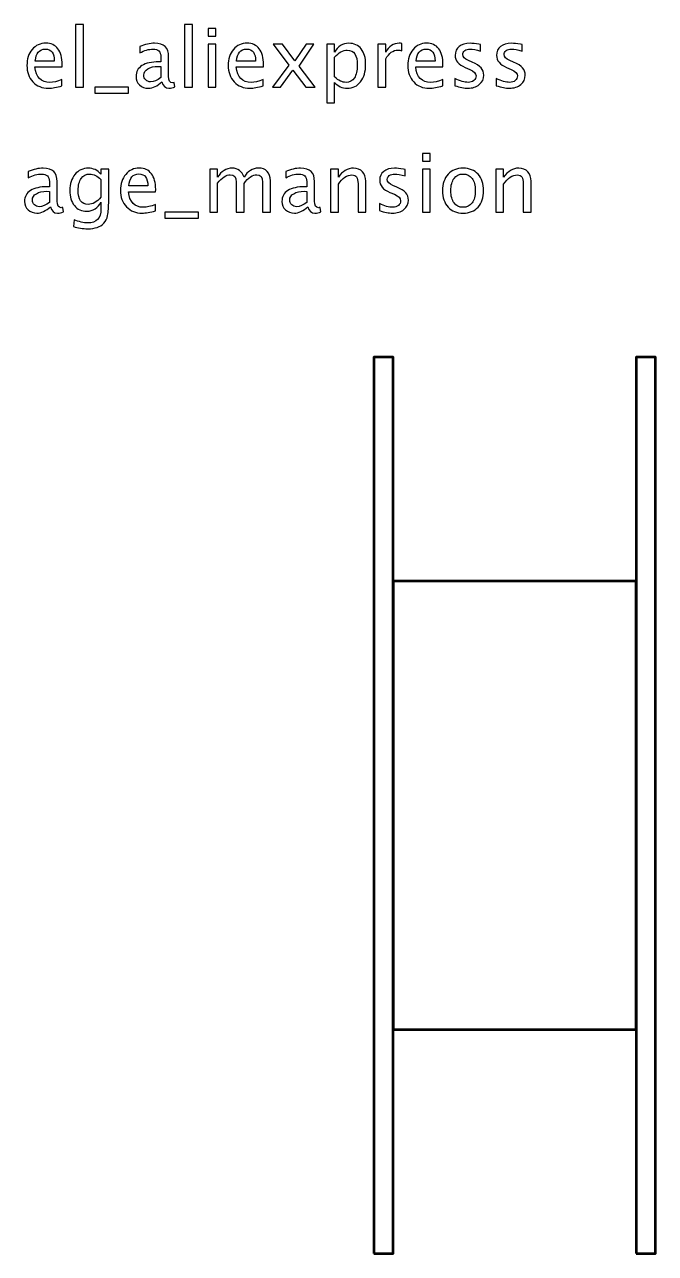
# Model space of a CAD drawing. Header units: centimetres. Extents: x -58 to 57, y -40 to 59.
# Drawn here: x -27.16 to -17.3, y 18.5 to 37.7 of the extents above; entities that cross this region are included whole.
import ezdxf

# ---------------------------------------------------------------- set-up
doc = ezdxf.new("R2010")
doc.units = ezdxf.units.CM
doc.header["$MEASUREMENT"] = 0
doc.layers.add('Layer 1', color=7, linetype='Continuous')

msp = doc.modelspace()

# ---------------------------------------------------------------- linework, layer by layer
at = {"layer": 'Layer 1', "lineweight": 53}
for points in [[(-21.7, 18.49997), (-21.4, 18.49997), (-21.4, 32.49997), (-21.7, 32.49997), (-21.7, 18.49997)], [(-17.6, 18.49997), (-17.3, 18.49997), (-17.3, 32.49997), (-17.6, 32.49997), (-17.6, 18.49997)], [(-21.4, 21.99997), (-17.6, 21.99997), (-17.6, 28.99997), (-21.4, 28.99997), (-21.4, 21.99997)]]:
    msp.add_lwpolyline(points, close=True, dxfattribs=at)
at = {"layer": 'Layer 1'}
for points, knots in [([(-26.35995, 36.71887), (-26.35995, 36.71887), (-26.35995, 37.69804), (-26.35995, 37.69804), (-26.35995, 37.69804), (-26.35995, 37.69804), (-26.23803, 37.69804), (-26.23803, 37.69804), (-26.23803, 37.69804), (-26.23803, 37.69804), (-26.23803, 36.71887), (-26.23803, 36.71887), (-26.23803, 36.71887), (-26.23803, 36.71887), (-26.35995, 36.71887), (-26.35995, 36.71887)], [0, 0, 0, 0, 0.2, 0.2, 0.2, 0.2, 0.4, 0.4, 0.4, 0.4, 0.6, 0.6, 0.6, 0.6, 1, 1, 1, 1]), ([(-24.65667, 36.71887), (-24.65667, 36.71887), (-24.65667, 37.69804), (-24.65667, 37.69804), (-24.65667, 37.69804), (-24.65667, 37.69804), (-24.53475, 37.69804), (-24.53475, 37.69804), (-24.53475, 37.69804), (-24.53475, 37.69804), (-24.53475, 36.71887), (-24.53475, 36.71887), (-24.53475, 36.71887), (-24.53475, 36.71887), (-24.65667, 36.71887), (-24.65667, 36.71887)], [0, 0, 0, 0, 0.2, 0.2, 0.2, 0.2, 0.4, 0.4, 0.4, 0.4, 0.6, 0.6, 0.6, 0.6, 1, 1, 1, 1]), ([(-24.28964, 37.51516), (-24.28964, 37.51516), (-24.28964, 37.63708), (-24.28964, 37.63708), (-24.28964, 37.63708), (-24.28964, 37.63708), (-24.16772, 37.63708), (-24.16772, 37.63708), (-24.16772, 37.63708), (-24.16772, 37.63708), (-24.16772, 37.51516), (-24.16772, 37.51516), (-24.16772, 37.51516), (-24.16772, 37.51516), (-24.28964, 37.51516), (-24.28964, 37.51516)], [0, 0, 0, 0, 0.2, 0.2, 0.2, 0.2, 0.4, 0.4, 0.4, 0.4, 0.6, 0.6, 0.6, 0.6, 1, 1, 1, 1]), ([(-26.57352, 36.74046), (-26.65543, 36.71591), (-26.7255, 36.70363), (-26.78392, 36.70363), (-26.78392, 36.70363), (-26.88361, 36.70363), (-26.96468, 36.73665), (-27.02712, 36.80248), (-27.02712, 36.80248), (-27.08956, 36.86831), (-27.12089, 36.95361), (-27.12089, 37.0586), (-27.12089, 37.0586), (-27.12089, 37.16041), (-27.09337, 37.24402), (-27.03813, 37.30942), (-27.03813, 37.30942), (-26.98288, 37.37461), (-26.91219, 37.40721), (-26.82604, 37.40721), (-26.82604, 37.40721), (-26.74455, 37.40721), (-26.68147, 37.37821), (-26.63702, 37.32022), (-26.63702, 37.32022), (-26.59257, 37.26222), (-26.57034, 37.18009), (-26.57034, 37.07362), (-26.57034, 37.07362), (-26.57034, 37.07362), (-26.57098, 37.03637), (-26.57098, 37.03637), (-26.57098, 37.03637), (-26.57098, 37.03637), (-26.99643, 37.03637), (-26.99643, 37.03637), (-26.99643, 37.03637), (-26.97865, 36.8755), (-26.90012, 36.79507), (-26.76106, 36.79507), (-26.76106, 36.79507), (-26.71004, 36.79507), (-26.6476, 36.80946), (-26.57352, 36.83825), (-26.57352, 36.83825), (-26.57352, 36.83825), (-26.57352, 36.74046), (-26.57352, 36.74046)], [0, 0, 0, 0, 0.07692308, 0.07692308, 0.07692308, 0.07692308, 0.15384615, 0.15384615, 0.15384615, 0.15384615, 0.23076923, 0.23076923, 0.23076923, 0.23076923, 0.30769231, 0.30769231, 0.30769231, 0.30769231, 0.38461538, 0.38461538, 0.38461538, 0.38461538, 0.46153846, 0.46153846, 0.46153846, 0.46153846, 0.53846154, 0.53846154, 0.53846154, 0.53846154, 0.61538462, 0.61538462, 0.61538462, 0.61538462, 0.69230769, 0.69230769, 0.69230769, 0.69230769, 0.76923077, 0.76923077, 0.76923077, 0.76923077, 0.84615385, 0.84615385, 0.84615385, 0.84615385, 1, 1, 1, 1]), ([(-26.99008, 37.12781), (-26.99008, 37.12781), (-26.6929, 37.12781), (-26.6929, 37.12781), (-26.6929, 37.12781), (-26.6929, 37.25312), (-26.73968, 37.31577), (-26.83302, 37.31577), (-26.83302, 37.31577), (-26.927, 37.31577), (-26.97928, 37.25312), (-26.99008, 37.12781)], [0, 0, 0, 0, 0.25, 0.25, 0.25, 0.25, 0.5, 0.5, 0.5, 0.5, 1, 1, 1, 1]), ([(-25.011, 36.8046), (-25.08423, 36.73729), (-25.15472, 36.70363), (-25.22245, 36.70363), (-25.22245, 36.70363), (-25.27812, 36.70363), (-25.32448, 36.72099), (-25.36109, 36.75591), (-25.36109, 36.75591), (-25.39792, 36.79084), (-25.41634, 36.83486), (-25.41634, 36.88799), (-25.41634, 36.88799), (-25.41634, 36.96144), (-25.38544, 37.01796), (-25.32363, 37.05733), (-25.32363, 37.05733), (-25.26182, 37.0967), (-25.17313, 37.11638), (-25.05756, 37.11638), (-25.05756, 37.11638), (-25.05756, 37.11638), (-25.02899, 37.11638), (-25.02899, 37.11638), (-25.02899, 37.11638), (-25.02899, 37.11638), (-25.02899, 37.19745), (-25.02899, 37.19745), (-25.02899, 37.19745), (-25.02899, 37.27555), (-25.06963, 37.3145), (-25.15112, 37.3145), (-25.15112, 37.3145), (-25.2142, 37.3145), (-25.2832, 37.2946), (-25.35792, 37.25481), (-25.35792, 37.25481), (-25.35792, 37.25481), (-25.35792, 37.35514), (-25.35792, 37.35514), (-25.35792, 37.35514), (-25.27579, 37.38901), (-25.19832, 37.40594), (-25.12572, 37.40594), (-25.12572, 37.40594), (-25.051, 37.40594), (-24.99576, 37.38901), (-24.96041, 37.35493), (-24.96041, 37.35493), (-24.92485, 37.32085), (-24.90707, 37.26836), (-24.90707, 37.19745), (-24.90707, 37.19745), (-24.90707, 37.19745), (-24.90707, 36.89328), (-24.90707, 36.89328), (-24.90707, 36.89328), (-24.90707, 36.82365), (-24.88569, 36.78872), (-24.84272, 36.78872), (-24.84272, 36.78872), (-24.83743, 36.78872), (-24.8296, 36.78957), (-24.81923, 36.79126), (-24.81923, 36.79126), (-24.81923, 36.79126), (-24.81055, 36.72353), (-24.81055, 36.72353), (-24.81055, 36.72353), (-24.83828, 36.71019), (-24.86876, 36.70363), (-24.9022, 36.70363), (-24.9022, 36.70363), (-24.95914, 36.70363), (-24.99533, 36.73729), (-25.011, 36.8046)], [0, 0, 0, 0, 0.05, 0.05, 0.05, 0.05, 0.1, 0.1, 0.1, 0.1, 0.15, 0.15, 0.15, 0.15, 0.2, 0.2, 0.2, 0.2, 0.25, 0.25, 0.25, 0.25, 0.3, 0.3, 0.3, 0.3, 0.35, 0.35, 0.35, 0.35, 0.4, 0.4, 0.4, 0.4, 0.45, 0.45, 0.45, 0.45, 0.5, 0.5, 0.5, 0.5, 0.55, 0.55, 0.55, 0.55, 0.6, 0.6, 0.6, 0.6, 0.65, 0.65, 0.65, 0.65, 0.7, 0.7, 0.7, 0.7, 0.75, 0.75, 0.75, 0.75, 0.8, 0.8, 0.8, 0.8, 0.85, 0.85, 0.85, 0.85, 0.9, 0.9, 0.9, 0.9, 1, 1, 1, 1]), ([(-24.28964, 36.71887), (-24.28964, 36.71887), (-24.28964, 37.39197), (-24.28964, 37.39197), (-24.28964, 37.39197), (-24.28964, 37.39197), (-24.16772, 37.39197), (-24.16772, 37.39197), (-24.16772, 37.39197), (-24.16772, 37.39197), (-24.16772, 36.71887), (-24.16772, 36.71887), (-24.16772, 36.71887), (-24.16772, 36.71887), (-24.28964, 36.71887), (-24.28964, 36.71887)], [0, 0, 0, 0, 0.2, 0.2, 0.2, 0.2, 0.4, 0.4, 0.4, 0.4, 0.6, 0.6, 0.6, 0.6, 1, 1, 1, 1]), ([(-23.42858, 36.74046), (-23.51049, 36.71591), (-23.58056, 36.70363), (-23.63898, 36.70363), (-23.63898, 36.70363), (-23.73867, 36.70363), (-23.81974, 36.73665), (-23.88218, 36.80248), (-23.88218, 36.80248), (-23.94462, 36.86831), (-23.97595, 36.95361), (-23.97595, 37.0586), (-23.97595, 37.0586), (-23.97595, 37.16041), (-23.94843, 37.24402), (-23.89319, 37.30942), (-23.89319, 37.30942), (-23.83794, 37.37461), (-23.76725, 37.40721), (-23.6811, 37.40721), (-23.6811, 37.40721), (-23.59961, 37.40721), (-23.53653, 37.37821), (-23.49208, 37.32022), (-23.49208, 37.32022), (-23.44763, 37.26222), (-23.4254, 37.18009), (-23.4254, 37.07362), (-23.4254, 37.07362), (-23.4254, 37.07362), (-23.42604, 37.03637), (-23.42604, 37.03637), (-23.42604, 37.03637), (-23.42604, 37.03637), (-23.85149, 37.03637), (-23.85149, 37.03637), (-23.85149, 37.03637), (-23.83371, 36.8755), (-23.75518, 36.79507), (-23.61612, 36.79507), (-23.61612, 36.79507), (-23.5651, 36.79507), (-23.50266, 36.80946), (-23.42858, 36.83825), (-23.42858, 36.83825), (-23.42858, 36.83825), (-23.42858, 36.74046), (-23.42858, 36.74046)], [0, 0, 0, 0, 0.07692308, 0.07692308, 0.07692308, 0.07692308, 0.15384615, 0.15384615, 0.15384615, 0.15384615, 0.23076923, 0.23076923, 0.23076923, 0.23076923, 0.30769231, 0.30769231, 0.30769231, 0.30769231, 0.38461538, 0.38461538, 0.38461538, 0.38461538, 0.46153846, 0.46153846, 0.46153846, 0.46153846, 0.53846154, 0.53846154, 0.53846154, 0.53846154, 0.61538462, 0.61538462, 0.61538462, 0.61538462, 0.69230769, 0.69230769, 0.69230769, 0.69230769, 0.76923077, 0.76923077, 0.76923077, 0.76923077, 0.84615385, 0.84615385, 0.84615385, 0.84615385, 1, 1, 1, 1]), ([(-23.84514, 37.12781), (-23.84514, 37.12781), (-23.54796, 37.12781), (-23.54796, 37.12781), (-23.54796, 37.12781), (-23.54796, 37.25312), (-23.59474, 37.31577), (-23.68808, 37.31577), (-23.68808, 37.31577), (-23.78206, 37.31577), (-23.83434, 37.25312), (-23.84514, 37.12781)], [0, 0, 0, 0, 0.25, 0.25, 0.25, 0.25, 0.5, 0.5, 0.5, 0.5, 1, 1, 1, 1]), ([(-23.28232, 36.71887), (-23.28232, 36.71887), (-23.02599, 37.06622), (-23.02599, 37.06622), (-23.02599, 37.06622), (-23.02599, 37.06622), (-23.2747, 37.39197), (-23.2747, 37.39197), (-23.2747, 37.39197), (-23.2747, 37.39197), (-23.12928, 37.39197), (-23.12928, 37.39197), (-23.12928, 37.39197), (-23.12928, 37.39197), (-22.93286, 37.13268), (-22.93286, 37.13268), (-22.93286, 37.13268), (-22.93286, 37.13268), (-22.75506, 37.39197), (-22.75506, 37.39197), (-22.75506, 37.39197), (-22.75506, 37.39197), (-22.63589, 37.39197), (-22.63589, 37.39197), (-22.63589, 37.39197), (-22.63589, 37.39197), (-22.86872, 37.05055), (-22.86872, 37.05055), (-22.86872, 37.05055), (-22.86872, 37.05055), (-22.61557, 36.71887), (-22.61557, 36.71887), (-22.61557, 36.71887), (-22.61557, 36.71887), (-22.76098, 36.71887), (-22.76098, 36.71887), (-22.76098, 36.71887), (-22.76098, 36.71887), (-22.96376, 36.98557), (-22.96376, 36.98557), (-22.96376, 36.98557), (-22.96376, 36.98557), (-23.15998, 36.71887), (-23.15998, 36.71887), (-23.15998, 36.71887), (-23.15998, 36.71887), (-23.28232, 36.71887), (-23.28232, 36.71887)], [0, 0, 0, 0, 0.07692308, 0.07692308, 0.07692308, 0.07692308, 0.15384615, 0.15384615, 0.15384615, 0.15384615, 0.23076923, 0.23076923, 0.23076923, 0.23076923, 0.30769231, 0.30769231, 0.30769231, 0.30769231, 0.38461538, 0.38461538, 0.38461538, 0.38461538, 0.46153846, 0.46153846, 0.46153846, 0.46153846, 0.53846154, 0.53846154, 0.53846154, 0.53846154, 0.61538462, 0.61538462, 0.61538462, 0.61538462, 0.69230769, 0.69230769, 0.69230769, 0.69230769, 0.76923077, 0.76923077, 0.76923077, 0.76923077, 0.84615385, 0.84615385, 0.84615385, 0.84615385, 1, 1, 1, 1]), ([(-22.43608, 36.47376), (-22.43608, 36.47376), (-22.43608, 37.39197), (-22.43608, 37.39197), (-22.43608, 37.39197), (-22.43608, 37.39197), (-22.31416, 37.39197), (-22.31416, 37.39197), (-22.31416, 37.39197), (-22.31416, 37.39197), (-22.31416, 37.26476), (-22.31416, 37.26476), (-22.31416, 37.26476), (-22.26421, 37.35895), (-22.18906, 37.40594), (-22.08895, 37.40594), (-22.08895, 37.40594), (-22.00788, 37.40594), (-21.94417, 37.37652), (-21.8976, 37.31746), (-21.8976, 37.31746), (-21.85103, 37.25841), (-21.82775, 37.17776), (-21.82775, 37.07553), (-21.82775, 37.07553), (-21.82775, 36.96419), (-21.85421, 36.87423), (-21.90691, 36.80608), (-21.90691, 36.80608), (-21.95962, 36.73771), (-22.02904, 36.70363), (-22.11498, 36.70363), (-22.11498, 36.70363), (-22.19478, 36.70363), (-22.26124, 36.73411), (-22.31416, 36.79528), (-22.31416, 36.79528), (-22.31416, 36.79528), (-22.31416, 36.47376), (-22.31416, 36.47376), (-22.31416, 36.47376), (-22.31416, 36.47376), (-22.43608, 36.47376), (-22.43608, 36.47376)], [0, 0, 0, 0, 0.08333333, 0.08333333, 0.08333333, 0.08333333, 0.16666667, 0.16666667, 0.16666667, 0.16666667, 0.25, 0.25, 0.25, 0.25, 0.33333333, 0.33333333, 0.33333333, 0.33333333, 0.41666667, 0.41666667, 0.41666667, 0.41666667, 0.5, 0.5, 0.5, 0.5, 0.58333333, 0.58333333, 0.58333333, 0.58333333, 0.66666667, 0.66666667, 0.66666667, 0.66666667, 0.75, 0.75, 0.75, 0.75, 0.83333333, 0.83333333, 0.83333333, 0.83333333, 1, 1, 1, 1]), ([(-22.31416, 36.87931), (-22.25129, 36.82322), (-22.19139, 36.79507), (-22.13445, 36.79507), (-22.13445, 36.79507), (-22.07836, 36.79507), (-22.03497, 36.81857), (-22.00449, 36.86534), (-22.00449, 36.86534), (-21.9738, 36.91212), (-21.95856, 36.97795), (-21.95856, 37.06304), (-21.95856, 37.06304), (-21.95856, 37.22052), (-22.01063, 37.29926), (-22.11477, 37.29926), (-22.11477, 37.29926), (-22.18293, 37.29926), (-22.24939, 37.26243), (-22.31416, 37.18856), (-22.31416, 37.18856), (-22.31416, 37.18856), (-22.31416, 36.87931), (-22.31416, 36.87931)], [0, 0, 0, 0, 0.14285714, 0.14285714, 0.14285714, 0.14285714, 0.28571429, 0.28571429, 0.28571429, 0.28571429, 0.42857143, 0.42857143, 0.42857143, 0.42857143, 0.57142857, 0.57142857, 0.57142857, 0.57142857, 0.71428571, 0.71428571, 0.71428571, 0.71428571, 1, 1, 1, 1]), ([(-21.63683, 36.71887), (-21.63683, 36.71887), (-21.63683, 37.39197), (-21.63683, 37.39197), (-21.63683, 37.39197), (-21.63683, 37.39197), (-21.51491, 37.39197), (-21.51491, 37.39197), (-21.51491, 37.39197), (-21.51491, 37.39197), (-21.51491, 37.26476), (-21.51491, 37.26476), (-21.51491, 37.26476), (-21.46644, 37.35895), (-21.39616, 37.40594), (-21.30388, 37.40594), (-21.30388, 37.40594), (-21.29139, 37.40594), (-21.27827, 37.40488), (-21.26472, 37.40277), (-21.26472, 37.40277), (-21.26472, 37.40277), (-21.26472, 37.28868), (-21.26472, 37.28868), (-21.26472, 37.28868), (-21.28589, 37.29566), (-21.30451, 37.29926), (-21.3206, 37.29926), (-21.3206, 37.29926), (-21.39807, 37.29926), (-21.46284, 37.25354), (-21.51491, 37.16189), (-21.51491, 37.16189), (-21.51491, 37.16189), (-21.51491, 36.71887), (-21.51491, 36.71887), (-21.51491, 36.71887), (-21.51491, 36.71887), (-21.63683, 36.71887), (-21.63683, 36.71887)], [0, 0, 0, 0, 0.09090909, 0.09090909, 0.09090909, 0.09090909, 0.18181818, 0.18181818, 0.18181818, 0.18181818, 0.27272727, 0.27272727, 0.27272727, 0.27272727, 0.36363636, 0.36363636, 0.36363636, 0.36363636, 0.45454545, 0.45454545, 0.45454545, 0.45454545, 0.54545455, 0.54545455, 0.54545455, 0.54545455, 0.63636364, 0.63636364, 0.63636364, 0.63636364, 0.72727273, 0.72727273, 0.72727273, 0.72727273, 0.81818182, 0.81818182, 0.81818182, 0.81818182, 1, 1, 1, 1]), ([(-20.62316, 36.74046), (-20.70507, 36.71591), (-20.77514, 36.70363), (-20.83356, 36.70363), (-20.83356, 36.70363), (-20.93325, 36.70363), (-21.01432, 36.73665), (-21.07676, 36.80248), (-21.07676, 36.80248), (-21.1392, 36.86831), (-21.17053, 36.95361), (-21.17053, 37.0586), (-21.17053, 37.0586), (-21.17053, 37.16041), (-21.14301, 37.24402), (-21.08777, 37.30942), (-21.08777, 37.30942), (-21.03252, 37.37461), (-20.96183, 37.40721), (-20.87568, 37.40721), (-20.87568, 37.40721), (-20.79419, 37.40721), (-20.73111, 37.37821), (-20.68666, 37.32022), (-20.68666, 37.32022), (-20.64221, 37.26222), (-20.61998, 37.18009), (-20.61998, 37.07362), (-20.61998, 37.07362), (-20.61998, 37.07362), (-20.62062, 37.03637), (-20.62062, 37.03637), (-20.62062, 37.03637), (-20.62062, 37.03637), (-21.04607, 37.03637), (-21.04607, 37.03637), (-21.04607, 37.03637), (-21.02829, 36.8755), (-20.94976, 36.79507), (-20.8107, 36.79507), (-20.8107, 36.79507), (-20.75968, 36.79507), (-20.69724, 36.80946), (-20.62316, 36.83825), (-20.62316, 36.83825), (-20.62316, 36.83825), (-20.62316, 36.74046), (-20.62316, 36.74046)], [0, 0, 0, 0, 0.07692308, 0.07692308, 0.07692308, 0.07692308, 0.15384615, 0.15384615, 0.15384615, 0.15384615, 0.23076923, 0.23076923, 0.23076923, 0.23076923, 0.30769231, 0.30769231, 0.30769231, 0.30769231, 0.38461538, 0.38461538, 0.38461538, 0.38461538, 0.46153846, 0.46153846, 0.46153846, 0.46153846, 0.53846154, 0.53846154, 0.53846154, 0.53846154, 0.61538462, 0.61538462, 0.61538462, 0.61538462, 0.69230769, 0.69230769, 0.69230769, 0.69230769, 0.76923077, 0.76923077, 0.76923077, 0.76923077, 0.84615385, 0.84615385, 0.84615385, 0.84615385, 1, 1, 1, 1]), ([(-21.03972, 37.12781), (-21.03972, 37.12781), (-20.74254, 37.12781), (-20.74254, 37.12781), (-20.74254, 37.12781), (-20.74254, 37.25312), (-20.78932, 37.31577), (-20.88266, 37.31577), (-20.88266, 37.31577), (-20.97664, 37.31577), (-21.02892, 37.25312), (-21.03972, 37.12781)], [0, 0, 0, 0, 0.25, 0.25, 0.25, 0.25, 0.5, 0.5, 0.5, 0.5, 1, 1, 1, 1]), ([(-20.43372, 36.743), (-20.43372, 36.743), (-20.43372, 36.85476), (-20.43372, 36.85476), (-20.43372, 36.85476), (-20.35392, 36.81497), (-20.28471, 36.79507), (-20.22565, 36.79507), (-20.22565, 36.79507), (-20.19051, 36.79507), (-20.1613, 36.8046), (-20.13823, 36.82365), (-20.13823, 36.82365), (-20.11516, 36.84248), (-20.10352, 36.86619), (-20.10352, 36.89477), (-20.10352, 36.89477), (-20.10352, 36.93646), (-20.1359, 36.97097), (-20.20067, 36.99827), (-20.20067, 36.99827), (-20.20067, 36.99827), (-20.27201, 37.02854), (-20.27201, 37.02854), (-20.27201, 37.02854), (-20.3772, 37.07214), (-20.42991, 37.13522), (-20.42991, 37.21713), (-20.42991, 37.21713), (-20.42991, 37.27577), (-20.40917, 37.32191), (-20.36768, 37.35556), (-20.36768, 37.35556), (-20.32619, 37.38922), (-20.26925, 37.40594), (-20.19708, 37.40594), (-20.19708, 37.40594), (-20.15961, 37.40594), (-20.11304, 37.40086), (-20.0578, 37.39049), (-20.0578, 37.39049), (-20.0578, 37.39049), (-20.0324, 37.38562), (-20.0324, 37.38562), (-20.0324, 37.38562), (-20.0324, 37.38562), (-20.0324, 37.28402), (-20.0324, 37.28402), (-20.0324, 37.28402), (-20.10034, 37.30434), (-20.15453, 37.3145), (-20.19496, 37.3145), (-20.19496, 37.3145), (-20.23052, 37.3145), (-20.25867, 37.30667), (-20.28005, 37.29122), (-20.28005, 37.29122), (-20.30122, 37.27577), (-20.3118, 37.25502), (-20.3118, 37.22899), (-20.3118, 37.22899), (-20.3118, 37.19237), (-20.28217, 37.16125), (-20.22269, 37.13607), (-20.22269, 37.13607), (-20.22269, 37.13607), (-20.16406, 37.1113), (-20.16406, 37.1113), (-20.16406, 37.1113), (-20.09759, 37.08336), (-20.0506, 37.05373), (-20.02309, 37.02261), (-20.02309, 37.02261), (-19.99536, 36.9915), (-19.9816, 36.95255), (-19.9816, 36.90598), (-19.9816, 36.90598), (-19.9816, 36.84693), (-20.00488, 36.79846), (-20.05166, 36.76057), (-20.05166, 36.76057), (-20.09823, 36.72268), (-20.15792, 36.70363), (-20.23052, 36.70363), (-20.23052, 36.70363), (-20.2864, 36.70363), (-20.35392, 36.71675), (-20.43372, 36.743)], [0, 0, 0, 0, 0.04347826, 0.04347826, 0.04347826, 0.04347826, 0.08695652, 0.08695652, 0.08695652, 0.08695652, 0.13043478, 0.13043478, 0.13043478, 0.13043478, 0.17391304, 0.17391304, 0.17391304, 0.17391304, 0.2173913, 0.2173913, 0.2173913, 0.2173913, 0.26086957, 0.26086957, 0.26086957, 0.26086957, 0.30434783, 0.30434783, 0.30434783, 0.30434783, 0.34782609, 0.34782609, 0.34782609, 0.34782609, 0.39130435, 0.39130435, 0.39130435, 0.39130435, 0.43478261, 0.43478261, 0.43478261, 0.43478261, 0.47826087, 0.47826087, 0.47826087, 0.47826087, 0.52173913, 0.52173913, 0.52173913, 0.52173913, 0.56521739, 0.56521739, 0.56521739, 0.56521739, 0.60869565, 0.60869565, 0.60869565, 0.60869565, 0.65217391, 0.65217391, 0.65217391, 0.65217391, 0.69565217, 0.69565217, 0.69565217, 0.69565217, 0.73913043, 0.73913043, 0.73913043, 0.73913043, 0.7826087, 0.7826087, 0.7826087, 0.7826087, 0.82608696, 0.82608696, 0.82608696, 0.82608696, 0.86956522, 0.86956522, 0.86956522, 0.86956522, 0.91304348, 0.91304348, 0.91304348, 0.91304348, 1, 1, 1, 1]), ([(-19.78623, 36.743), (-19.78623, 36.743), (-19.78623, 36.85476), (-19.78623, 36.85476), (-19.78623, 36.85476), (-19.70643, 36.81497), (-19.63722, 36.79507), (-19.57816, 36.79507), (-19.57816, 36.79507), (-19.54302, 36.79507), (-19.51381, 36.8046), (-19.49074, 36.82365), (-19.49074, 36.82365), (-19.46767, 36.84248), (-19.45603, 36.86619), (-19.45603, 36.89477), (-19.45603, 36.89477), (-19.45603, 36.93646), (-19.48841, 36.97097), (-19.55318, 36.99827), (-19.55318, 36.99827), (-19.55318, 36.99827), (-19.62452, 37.02854), (-19.62452, 37.02854), (-19.62452, 37.02854), (-19.72971, 37.07214), (-19.78242, 37.13522), (-19.78242, 37.21713), (-19.78242, 37.21713), (-19.78242, 37.27577), (-19.76168, 37.32191), (-19.72019, 37.35556), (-19.72019, 37.35556), (-19.6787, 37.38922), (-19.62176, 37.40594), (-19.54959, 37.40594), (-19.54959, 37.40594), (-19.51212, 37.40594), (-19.46555, 37.40086), (-19.41031, 37.39049), (-19.41031, 37.39049), (-19.41031, 37.39049), (-19.38491, 37.38562), (-19.38491, 37.38562), (-19.38491, 37.38562), (-19.38491, 37.38562), (-19.38491, 37.28402), (-19.38491, 37.28402), (-19.38491, 37.28402), (-19.45285, 37.30434), (-19.50704, 37.3145), (-19.54747, 37.3145), (-19.54747, 37.3145), (-19.58303, 37.3145), (-19.61118, 37.30667), (-19.63256, 37.29122), (-19.63256, 37.29122), (-19.65373, 37.27577), (-19.66431, 37.25502), (-19.66431, 37.22899), (-19.66431, 37.22899), (-19.66431, 37.19237), (-19.63468, 37.16125), (-19.5752, 37.13607), (-19.5752, 37.13607), (-19.5752, 37.13607), (-19.51657, 37.1113), (-19.51657, 37.1113), (-19.51657, 37.1113), (-19.4501, 37.08336), (-19.40311, 37.05373), (-19.3756, 37.02261), (-19.3756, 37.02261), (-19.34787, 36.9915), (-19.33411, 36.95255), (-19.33411, 36.90598), (-19.33411, 36.90598), (-19.33411, 36.84693), (-19.35739, 36.79846), (-19.40417, 36.76057), (-19.40417, 36.76057), (-19.45074, 36.72268), (-19.51043, 36.70363), (-19.58303, 36.70363), (-19.58303, 36.70363), (-19.63891, 36.70363), (-19.70643, 36.71675), (-19.78623, 36.743)], [0, 0, 0, 0, 0.04347826, 0.04347826, 0.04347826, 0.04347826, 0.08695652, 0.08695652, 0.08695652, 0.08695652, 0.13043478, 0.13043478, 0.13043478, 0.13043478, 0.17391304, 0.17391304, 0.17391304, 0.17391304, 0.2173913, 0.2173913, 0.2173913, 0.2173913, 0.26086957, 0.26086957, 0.26086957, 0.26086957, 0.30434783, 0.30434783, 0.30434783, 0.30434783, 0.34782609, 0.34782609, 0.34782609, 0.34782609, 0.39130435, 0.39130435, 0.39130435, 0.39130435, 0.43478261, 0.43478261, 0.43478261, 0.43478261, 0.47826087, 0.47826087, 0.47826087, 0.47826087, 0.52173913, 0.52173913, 0.52173913, 0.52173913, 0.56521739, 0.56521739, 0.56521739, 0.56521739, 0.60869565, 0.60869565, 0.60869565, 0.60869565, 0.65217391, 0.65217391, 0.65217391, 0.65217391, 0.69565217, 0.69565217, 0.69565217, 0.69565217, 0.73913043, 0.73913043, 0.73913043, 0.73913043, 0.7826087, 0.7826087, 0.7826087, 0.7826087, 0.82608696, 0.82608696, 0.82608696, 0.82608696, 0.86956522, 0.86956522, 0.86956522, 0.86956522, 0.91304348, 0.91304348, 0.91304348, 0.91304348, 1, 1, 1, 1]), ([(-25.02899, 36.87106), (-25.02899, 36.87106), (-25.02899, 37.04399), (-25.02899, 37.04399), (-25.02899, 37.04399), (-25.02899, 37.04399), (-25.06815, 37.04526), (-25.06815, 37.04526), (-25.06815, 37.04526), (-25.13588, 37.04526), (-25.19049, 37.03277), (-25.23219, 37.0078), (-25.23219, 37.0078), (-25.27368, 36.98261), (-25.29442, 36.94938), (-25.29442, 36.90789), (-25.29442, 36.90789), (-25.29442, 36.87889), (-25.28405, 36.85434), (-25.26352, 36.83423), (-25.26352, 36.83423), (-25.24277, 36.81412), (-25.21758, 36.80396), (-25.18774, 36.80396), (-25.18774, 36.80396), (-25.13694, 36.80396), (-25.08402, 36.8264), (-25.02899, 36.87106)], [0, 0, 0, 0, 0.125, 0.125, 0.125, 0.125, 0.25, 0.25, 0.25, 0.25, 0.375, 0.375, 0.375, 0.375, 0.5, 0.5, 0.5, 0.5, 0.625, 0.625, 0.625, 0.625, 0.75, 0.75, 0.75, 0.75, 1, 1, 1, 1]), ([(-26.0615, 36.62743), (-26.0615, 36.62743), (-26.0615, 36.71887), (-26.0615, 36.71887), (-26.0615, 36.71887), (-26.0615, 36.71887), (-25.53318, 36.71887), (-25.53318, 36.71887), (-25.53318, 36.71887), (-25.53318, 36.71887), (-25.53318, 36.62743), (-25.53318, 36.62743), (-25.53318, 36.62743), (-25.53318, 36.62743), (-26.0615, 36.62743), (-26.0615, 36.62743)], [0, 0, 0, 0, 0.2, 0.2, 0.2, 0.2, 0.4, 0.4, 0.4, 0.4, 0.6, 0.6, 0.6, 0.6, 1, 1, 1, 1]), ([(-20.94075, 35.56359), (-20.94075, 35.56359), (-20.94075, 35.68551), (-20.94075, 35.68551), (-20.94075, 35.68551), (-20.94075, 35.68551), (-20.81883, 35.68551), (-20.81883, 35.68551), (-20.81883, 35.68551), (-20.81883, 35.68551), (-20.81883, 35.56359), (-20.81883, 35.56359), (-20.81883, 35.56359), (-20.81883, 35.56359), (-20.94075, 35.56359), (-20.94075, 35.56359)], [0, 0, 0, 0, 0.2, 0.2, 0.2, 0.2, 0.4, 0.4, 0.4, 0.4, 0.6, 0.6, 0.6, 0.6, 1, 1, 1, 1]), ([(-26.75228, 34.85303), (-26.82551, 34.78572), (-26.896, 34.75206), (-26.96373, 34.75206), (-26.96373, 34.75206), (-27.0194, 34.75206), (-27.06576, 34.76942), (-27.10237, 34.80434), (-27.10237, 34.80434), (-27.1392, 34.83927), (-27.15762, 34.88329), (-27.15762, 34.93642), (-27.15762, 34.93642), (-27.15762, 35.00987), (-27.12672, 35.06639), (-27.06491, 35.10576), (-27.06491, 35.10576), (-27.0031, 35.14513), (-26.91441, 35.16481), (-26.79884, 35.16481), (-26.79884, 35.16481), (-26.79884, 35.16481), (-26.77027, 35.16481), (-26.77027, 35.16481), (-26.77027, 35.16481), (-26.77027, 35.16481), (-26.77027, 35.24588), (-26.77027, 35.24588), (-26.77027, 35.24588), (-26.77027, 35.32398), (-26.81091, 35.36293), (-26.8924, 35.36293), (-26.8924, 35.36293), (-26.95548, 35.36293), (-27.02448, 35.34303), (-27.0992, 35.30324), (-27.0992, 35.30324), (-27.0992, 35.30324), (-27.0992, 35.40357), (-27.0992, 35.40357), (-27.0992, 35.40357), (-27.01707, 35.43744), (-26.9396, 35.45437), (-26.867, 35.45437), (-26.867, 35.45437), (-26.79228, 35.45437), (-26.73704, 35.43744), (-26.70169, 35.40336), (-26.70169, 35.40336), (-26.66613, 35.36928), (-26.64835, 35.31679), (-26.64835, 35.24588), (-26.64835, 35.24588), (-26.64835, 35.24588), (-26.64835, 34.94171), (-26.64835, 34.94171), (-26.64835, 34.94171), (-26.64835, 34.87208), (-26.62697, 34.83715), (-26.584, 34.83715), (-26.584, 34.83715), (-26.57871, 34.83715), (-26.57088, 34.838), (-26.56051, 34.83969), (-26.56051, 34.83969), (-26.56051, 34.83969), (-26.55183, 34.77196), (-26.55183, 34.77196), (-26.55183, 34.77196), (-26.57956, 34.75862), (-26.61004, 34.75206), (-26.64348, 34.75206), (-26.64348, 34.75206), (-26.70042, 34.75206), (-26.73661, 34.78572), (-26.75228, 34.85303)], [0, 0, 0, 0, 0.05, 0.05, 0.05, 0.05, 0.1, 0.1, 0.1, 0.1, 0.15, 0.15, 0.15, 0.15, 0.2, 0.2, 0.2, 0.2, 0.25, 0.25, 0.25, 0.25, 0.3, 0.3, 0.3, 0.3, 0.35, 0.35, 0.35, 0.35, 0.4, 0.4, 0.4, 0.4, 0.45, 0.45, 0.45, 0.45, 0.5, 0.5, 0.5, 0.5, 0.55, 0.55, 0.55, 0.55, 0.6, 0.6, 0.6, 0.6, 0.65, 0.65, 0.65, 0.65, 0.7, 0.7, 0.7, 0.7, 0.75, 0.75, 0.75, 0.75, 0.8, 0.8, 0.8, 0.8, 0.85, 0.85, 0.85, 0.85, 0.9, 0.9, 0.9, 0.9, 1, 1, 1, 1]), ([(-26.39541, 34.54378), (-26.39541, 34.54378), (-26.38102, 34.64919), (-26.38102, 34.64919), (-26.38102, 34.64919), (-26.31032, 34.61617), (-26.24026, 34.59966), (-26.17104, 34.59966), (-26.17104, 34.59966), (-26.03367, 34.59966), (-25.96488, 34.67247), (-25.96488, 34.81789), (-25.96488, 34.81789), (-25.96488, 34.81789), (-25.96488, 34.92372), (-25.96488, 34.92372), (-25.96488, 34.92372), (-25.98605, 34.87906), (-26.0161, 34.84456), (-26.05526, 34.81979), (-26.05526, 34.81979), (-26.09442, 34.79503), (-26.13802, 34.78254), (-26.18607, 34.78254), (-26.18607, 34.78254), (-26.26756, 34.78254), (-26.33212, 34.81175), (-26.37975, 34.87017), (-26.37975, 34.87017), (-26.42737, 34.92859), (-26.45129, 35.00775), (-26.45129, 35.10766), (-26.45129, 35.10766), (-26.45129, 35.2099), (-26.4242, 35.29329), (-26.37001, 35.35785), (-26.37001, 35.35785), (-26.31561, 35.4222), (-26.24555, 35.45437), (-26.1594, 35.45437), (-26.1594, 35.45437), (-26.08405, 35.45437), (-26.01907, 35.42389), (-25.96488, 35.36272), (-25.96488, 35.36272), (-25.96488, 35.36272), (-25.96488, 35.4404), (-25.96488, 35.4404), (-25.96488, 35.4404), (-25.96488, 35.4404), (-25.84296, 35.4404), (-25.84296, 35.4404), (-25.84296, 35.4404), (-25.84296, 35.4404), (-25.84296, 34.95103), (-25.84296, 34.95103), (-25.84296, 34.95103), (-25.84296, 34.84583), (-25.84846, 34.76794), (-25.85947, 34.71735), (-25.85947, 34.71735), (-25.87026, 34.66676), (-25.89101, 34.62527), (-25.92106, 34.5931), (-25.92106, 34.5931), (-25.9744, 34.53658), (-26.0578, 34.50822), (-26.17104, 34.50822), (-26.17104, 34.50822), (-26.24872, 34.50822), (-26.32344, 34.52007), (-26.39541, 34.54378)], [0, 0, 0, 0, 0.05263158, 0.05263158, 0.05263158, 0.05263158, 0.10526316, 0.10526316, 0.10526316, 0.10526316, 0.15789474, 0.15789474, 0.15789474, 0.15789474, 0.21052632, 0.21052632, 0.21052632, 0.21052632, 0.26315789, 0.26315789, 0.26315789, 0.26315789, 0.31578947, 0.31578947, 0.31578947, 0.31578947, 0.36842105, 0.36842105, 0.36842105, 0.36842105, 0.42105263, 0.42105263, 0.42105263, 0.42105263, 0.47368421, 0.47368421, 0.47368421, 0.47368421, 0.52631579, 0.52631579, 0.52631579, 0.52631579, 0.57894737, 0.57894737, 0.57894737, 0.57894737, 0.63157895, 0.63157895, 0.63157895, 0.63157895, 0.68421053, 0.68421053, 0.68421053, 0.68421053, 0.73684211, 0.73684211, 0.73684211, 0.73684211, 0.78947368, 0.78947368, 0.78947368, 0.78947368, 0.84210526, 0.84210526, 0.84210526, 0.84210526, 0.89473684, 0.89473684, 0.89473684, 0.89473684, 1, 1, 1, 1]), ([(-25.96488, 35.00013), (-25.96488, 35.00013), (-25.96488, 35.27932), (-25.96488, 35.27932), (-25.96488, 35.27932), (-26.01864, 35.33499), (-26.07727, 35.36293), (-26.14056, 35.36293), (-26.14056, 35.36293), (-26.19687, 35.36293), (-26.24089, 35.34049), (-26.27264, 35.29541), (-26.27264, 35.29541), (-26.3046, 35.25054), (-26.32048, 35.18809), (-26.32048, 35.10851), (-26.32048, 35.10851), (-26.32048, 34.96225), (-26.26862, 34.88922), (-26.16469, 34.88922), (-26.16469, 34.88922), (-26.094, 34.88922), (-26.02732, 34.92626), (-25.96488, 35.00013)], [0, 0, 0, 0, 0.14285714, 0.14285714, 0.14285714, 0.14285714, 0.28571429, 0.28571429, 0.28571429, 0.28571429, 0.42857143, 0.42857143, 0.42857143, 0.42857143, 0.57142857, 0.57142857, 0.57142857, 0.57142857, 0.71428571, 0.71428571, 0.71428571, 0.71428571, 1, 1, 1, 1]), ([(-25.11207, 34.78889), (-25.19398, 34.76434), (-25.26405, 34.75206), (-25.32247, 34.75206), (-25.32247, 34.75206), (-25.42216, 34.75206), (-25.50323, 34.78508), (-25.56567, 34.85091), (-25.56567, 34.85091), (-25.62811, 34.91674), (-25.65944, 35.00204), (-25.65944, 35.10703), (-25.65944, 35.10703), (-25.65944, 35.20884), (-25.63192, 35.29245), (-25.57668, 35.35785), (-25.57668, 35.35785), (-25.52143, 35.42304), (-25.45074, 35.45564), (-25.36459, 35.45564), (-25.36459, 35.45564), (-25.2831, 35.45564), (-25.22002, 35.42664), (-25.17557, 35.36865), (-25.17557, 35.36865), (-25.13112, 35.31065), (-25.10889, 35.22852), (-25.10889, 35.12205), (-25.10889, 35.12205), (-25.10889, 35.12205), (-25.10953, 35.0848), (-25.10953, 35.0848), (-25.10953, 35.0848), (-25.10953, 35.0848), (-25.53498, 35.0848), (-25.53498, 35.0848), (-25.53498, 35.0848), (-25.5172, 34.92393), (-25.43867, 34.8435), (-25.29961, 34.8435), (-25.29961, 34.8435), (-25.24859, 34.8435), (-25.18615, 34.85789), (-25.11207, 34.88668), (-25.11207, 34.88668), (-25.11207, 34.88668), (-25.11207, 34.78889), (-25.11207, 34.78889)], [0, 0, 0, 0, 0.07692308, 0.07692308, 0.07692308, 0.07692308, 0.15384615, 0.15384615, 0.15384615, 0.15384615, 0.23076923, 0.23076923, 0.23076923, 0.23076923, 0.30769231, 0.30769231, 0.30769231, 0.30769231, 0.38461538, 0.38461538, 0.38461538, 0.38461538, 0.46153846, 0.46153846, 0.46153846, 0.46153846, 0.53846154, 0.53846154, 0.53846154, 0.53846154, 0.61538462, 0.61538462, 0.61538462, 0.61538462, 0.69230769, 0.69230769, 0.69230769, 0.69230769, 0.76923077, 0.76923077, 0.76923077, 0.76923077, 0.84615385, 0.84615385, 0.84615385, 0.84615385, 1, 1, 1, 1]), ([(-25.52863, 35.17624), (-25.52863, 35.17624), (-25.23145, 35.17624), (-25.23145, 35.17624), (-25.23145, 35.17624), (-25.23145, 35.30155), (-25.27823, 35.3642), (-25.37157, 35.3642), (-25.37157, 35.3642), (-25.46555, 35.3642), (-25.51783, 35.30155), (-25.52863, 35.17624)], [0, 0, 0, 0, 0.25, 0.25, 0.25, 0.25, 0.5, 0.5, 0.5, 0.5, 1, 1, 1, 1]), ([(-24.2635, 34.7673), (-24.2635, 34.7673), (-24.2635, 35.4404), (-24.2635, 35.4404), (-24.2635, 35.4404), (-24.2635, 35.4404), (-24.14158, 35.4404), (-24.14158, 35.4404), (-24.14158, 35.4404), (-24.14158, 35.4404), (-24.14158, 35.31319), (-24.14158, 35.31319), (-24.14158, 35.31319), (-24.0821, 35.40738), (-24.0059, 35.45437), (-23.91256, 35.45437), (-23.91256, 35.45437), (-23.8226, 35.45437), (-23.76143, 35.40738), (-23.72883, 35.31319), (-23.72883, 35.31319), (-23.67104, 35.40823), (-23.59569, 35.45564), (-23.50319, 35.45564), (-23.50319, 35.45564), (-23.44414, 35.45564), (-23.39821, 35.43828), (-23.3654, 35.40336), (-23.3654, 35.40336), (-23.33259, 35.36843), (-23.31608, 35.31954), (-23.31608, 35.25667), (-23.31608, 35.25667), (-23.31608, 35.25667), (-23.31608, 34.7673), (-23.31608, 34.7673), (-23.31608, 34.7673), (-23.31608, 34.7673), (-23.438, 34.7673), (-23.438, 34.7673), (-23.438, 34.7673), (-23.438, 34.7673), (-23.438, 35.23657), (-23.438, 35.23657), (-23.438, 35.23657), (-23.438, 35.31319), (-23.46848, 35.3515), (-23.52944, 35.3515), (-23.52944, 35.3515), (-23.59273, 35.3515), (-23.65919, 35.30684), (-23.72883, 35.2173), (-23.72883, 35.2173), (-23.72883, 35.2173), (-23.72883, 34.7673), (-23.72883, 34.7673), (-23.72883, 34.7673), (-23.72883, 34.7673), (-23.85075, 34.7673), (-23.85075, 34.7673), (-23.85075, 34.7673), (-23.85075, 34.7673), (-23.85075, 35.23699), (-23.85075, 35.23699), (-23.85075, 35.23699), (-23.85075, 35.31425), (-23.88165, 35.35277), (-23.94367, 35.35277), (-23.94367, 35.35277), (-24.00527, 35.35277), (-24.07131, 35.3079), (-24.14158, 35.21794), (-24.14158, 35.21794), (-24.14158, 35.21794), (-24.14158, 34.7673), (-24.14158, 34.7673), (-24.14158, 34.7673), (-24.14158, 34.7673), (-24.2635, 34.7673), (-24.2635, 34.7673)], [0, 0, 0, 0, 0.04761905, 0.04761905, 0.04761905, 0.04761905, 0.0952381, 0.0952381, 0.0952381, 0.0952381, 0.14285714, 0.14285714, 0.14285714, 0.14285714, 0.19047619, 0.19047619, 0.19047619, 0.19047619, 0.23809524, 0.23809524, 0.23809524, 0.23809524, 0.28571429, 0.28571429, 0.28571429, 0.28571429, 0.33333333, 0.33333333, 0.33333333, 0.33333333, 0.38095238, 0.38095238, 0.38095238, 0.38095238, 0.42857143, 0.42857143, 0.42857143, 0.42857143, 0.47619048, 0.47619048, 0.47619048, 0.47619048, 0.52380952, 0.52380952, 0.52380952, 0.52380952, 0.57142857, 0.57142857, 0.57142857, 0.57142857, 0.61904762, 0.61904762, 0.61904762, 0.61904762, 0.66666667, 0.66666667, 0.66666667, 0.66666667, 0.71428571, 0.71428571, 0.71428571, 0.71428571, 0.76190476, 0.76190476, 0.76190476, 0.76190476, 0.80952381, 0.80952381, 0.80952381, 0.80952381, 0.85714286, 0.85714286, 0.85714286, 0.85714286, 0.9047619, 0.9047619, 0.9047619, 0.9047619, 1, 1, 1, 1]), ([(-22.73082, 34.85303), (-22.80405, 34.78572), (-22.87454, 34.75206), (-22.94227, 34.75206), (-22.94227, 34.75206), (-22.99794, 34.75206), (-23.0443, 34.76942), (-23.08091, 34.80434), (-23.08091, 34.80434), (-23.11774, 34.83927), (-23.13616, 34.88329), (-23.13616, 34.93642), (-23.13616, 34.93642), (-23.13616, 35.00987), (-23.10526, 35.06639), (-23.04345, 35.10576), (-23.04345, 35.10576), (-22.98164, 35.14513), (-22.89295, 35.16481), (-22.77738, 35.16481), (-22.77738, 35.16481), (-22.77738, 35.16481), (-22.74881, 35.16481), (-22.74881, 35.16481), (-22.74881, 35.16481), (-22.74881, 35.16481), (-22.74881, 35.24588), (-22.74881, 35.24588), (-22.74881, 35.24588), (-22.74881, 35.32398), (-22.78945, 35.36293), (-22.87094, 35.36293), (-22.87094, 35.36293), (-22.93402, 35.36293), (-23.00302, 35.34303), (-23.07774, 35.30324), (-23.07774, 35.30324), (-23.07774, 35.30324), (-23.07774, 35.40357), (-23.07774, 35.40357), (-23.07774, 35.40357), (-22.99561, 35.43744), (-22.91814, 35.45437), (-22.84554, 35.45437), (-22.84554, 35.45437), (-22.77082, 35.45437), (-22.71558, 35.43744), (-22.68023, 35.40336), (-22.68023, 35.40336), (-22.64467, 35.36928), (-22.62689, 35.31679), (-22.62689, 35.24588), (-22.62689, 35.24588), (-22.62689, 35.24588), (-22.62689, 34.94171), (-22.62689, 34.94171), (-22.62689, 34.94171), (-22.62689, 34.87208), (-22.60551, 34.83715), (-22.56254, 34.83715), (-22.56254, 34.83715), (-22.55725, 34.83715), (-22.54942, 34.838), (-22.53905, 34.83969), (-22.53905, 34.83969), (-22.53905, 34.83969), (-22.53037, 34.77196), (-22.53037, 34.77196), (-22.53037, 34.77196), (-22.5581, 34.75862), (-22.58858, 34.75206), (-22.62202, 34.75206), (-22.62202, 34.75206), (-22.67896, 34.75206), (-22.71515, 34.78572), (-22.73082, 34.85303)], [0, 0, 0, 0, 0.05, 0.05, 0.05, 0.05, 0.1, 0.1, 0.1, 0.1, 0.15, 0.15, 0.15, 0.15, 0.2, 0.2, 0.2, 0.2, 0.25, 0.25, 0.25, 0.25, 0.3, 0.3, 0.3, 0.3, 0.35, 0.35, 0.35, 0.35, 0.4, 0.4, 0.4, 0.4, 0.45, 0.45, 0.45, 0.45, 0.5, 0.5, 0.5, 0.5, 0.55, 0.55, 0.55, 0.55, 0.6, 0.6, 0.6, 0.6, 0.65, 0.65, 0.65, 0.65, 0.7, 0.7, 0.7, 0.7, 0.75, 0.75, 0.75, 0.75, 0.8, 0.8, 0.8, 0.8, 0.85, 0.85, 0.85, 0.85, 0.9, 0.9, 0.9, 0.9, 1, 1, 1, 1]), ([(-22.37649, 34.7673), (-22.37649, 34.7673), (-22.37649, 35.4404), (-22.37649, 35.4404), (-22.37649, 35.4404), (-22.37649, 35.4404), (-22.25457, 35.4404), (-22.25457, 35.4404), (-22.25457, 35.4404), (-22.25457, 35.4404), (-22.25457, 35.31319), (-22.25457, 35.31319), (-22.25457, 35.31319), (-22.19001, 35.40738), (-22.11085, 35.45437), (-22.01729, 35.45437), (-22.01729, 35.45437), (-21.95845, 35.45437), (-21.91167, 35.43596), (-21.87717, 35.39891), (-21.87717, 35.39891), (-21.84267, 35.36208), (-21.82531, 35.31234), (-21.82531, 35.25011), (-21.82531, 35.25011), (-21.82531, 35.25011), (-21.82531, 34.7673), (-21.82531, 34.7673), (-21.82531, 34.7673), (-21.82531, 34.7673), (-21.94723, 34.7673), (-21.94723, 34.7673), (-21.94723, 34.7673), (-21.94723, 34.7673), (-21.94723, 35.21032), (-21.94723, 35.21032), (-21.94723, 35.21032), (-21.94723, 35.26027), (-21.95464, 35.29583), (-21.96924, 35.317), (-21.96924, 35.317), (-21.98406, 35.33838), (-22.0084, 35.34896), (-22.04248, 35.34896), (-22.04248, 35.34896), (-22.11741, 35.34896), (-22.18811, 35.30007), (-22.25457, 35.20228), (-22.25457, 35.20228), (-22.25457, 35.20228), (-22.25457, 34.7673), (-22.25457, 34.7673), (-22.25457, 34.7673), (-22.25457, 34.7673), (-22.37649, 34.7673), (-22.37649, 34.7673)], [0, 0, 0, 0, 0.06666667, 0.06666667, 0.06666667, 0.06666667, 0.13333333, 0.13333333, 0.13333333, 0.13333333, 0.2, 0.2, 0.2, 0.2, 0.26666667, 0.26666667, 0.26666667, 0.26666667, 0.33333333, 0.33333333, 0.33333333, 0.33333333, 0.4, 0.4, 0.4, 0.4, 0.46666667, 0.46666667, 0.46666667, 0.46666667, 0.53333333, 0.53333333, 0.53333333, 0.53333333, 0.6, 0.6, 0.6, 0.6, 0.66666667, 0.66666667, 0.66666667, 0.66666667, 0.73333333, 0.73333333, 0.73333333, 0.73333333, 0.8, 0.8, 0.8, 0.8, 0.86666667, 0.86666667, 0.86666667, 0.86666667, 1, 1, 1, 1]), ([(-21.61237, 34.79143), (-21.61237, 34.79143), (-21.61237, 34.90319), (-21.61237, 34.90319), (-21.61237, 34.90319), (-21.53257, 34.8634), (-21.46336, 34.8435), (-21.4043, 34.8435), (-21.4043, 34.8435), (-21.36916, 34.8435), (-21.33995, 34.85303), (-21.31688, 34.87208), (-21.31688, 34.87208), (-21.29381, 34.89091), (-21.28217, 34.91462), (-21.28217, 34.9432), (-21.28217, 34.9432), (-21.28217, 34.98489), (-21.31455, 35.0194), (-21.37932, 35.0467), (-21.37932, 35.0467), (-21.37932, 35.0467), (-21.45066, 35.07697), (-21.45066, 35.07697), (-21.45066, 35.07697), (-21.55585, 35.12057), (-21.60856, 35.18365), (-21.60856, 35.26556), (-21.60856, 35.26556), (-21.60856, 35.3242), (-21.58782, 35.37034), (-21.54633, 35.40399), (-21.54633, 35.40399), (-21.50484, 35.43765), (-21.4479, 35.45437), (-21.37573, 35.45437), (-21.37573, 35.45437), (-21.33826, 35.45437), (-21.29169, 35.44929), (-21.23645, 35.43892), (-21.23645, 35.43892), (-21.23645, 35.43892), (-21.21105, 35.43405), (-21.21105, 35.43405), (-21.21105, 35.43405), (-21.21105, 35.43405), (-21.21105, 35.33245), (-21.21105, 35.33245), (-21.21105, 35.33245), (-21.27899, 35.35277), (-21.33318, 35.36293), (-21.37361, 35.36293), (-21.37361, 35.36293), (-21.40917, 35.36293), (-21.43732, 35.3551), (-21.4587, 35.33965), (-21.4587, 35.33965), (-21.47987, 35.3242), (-21.49045, 35.30345), (-21.49045, 35.27742), (-21.49045, 35.27742), (-21.49045, 35.2408), (-21.46082, 35.20968), (-21.40134, 35.1845), (-21.40134, 35.1845), (-21.40134, 35.1845), (-21.34271, 35.15973), (-21.34271, 35.15973), (-21.34271, 35.15973), (-21.27624, 35.13179), (-21.22925, 35.10216), (-21.20174, 35.07104), (-21.20174, 35.07104), (-21.17401, 35.03993), (-21.16025, 35.00098), (-21.16025, 34.95441), (-21.16025, 34.95441), (-21.16025, 34.89536), (-21.18353, 34.84689), (-21.23031, 34.809), (-21.23031, 34.809), (-21.27688, 34.77111), (-21.33657, 34.75206), (-21.40917, 34.75206), (-21.40917, 34.75206), (-21.46505, 34.75206), (-21.53257, 34.76518), (-21.61237, 34.79143)], [0, 0, 0, 0, 0.04347826, 0.04347826, 0.04347826, 0.04347826, 0.08695652, 0.08695652, 0.08695652, 0.08695652, 0.13043478, 0.13043478, 0.13043478, 0.13043478, 0.17391304, 0.17391304, 0.17391304, 0.17391304, 0.2173913, 0.2173913, 0.2173913, 0.2173913, 0.26086957, 0.26086957, 0.26086957, 0.26086957, 0.30434783, 0.30434783, 0.30434783, 0.30434783, 0.34782609, 0.34782609, 0.34782609, 0.34782609, 0.39130435, 0.39130435, 0.39130435, 0.39130435, 0.43478261, 0.43478261, 0.43478261, 0.43478261, 0.47826087, 0.47826087, 0.47826087, 0.47826087, 0.52173913, 0.52173913, 0.52173913, 0.52173913, 0.56521739, 0.56521739, 0.56521739, 0.56521739, 0.60869565, 0.60869565, 0.60869565, 0.60869565, 0.65217391, 0.65217391, 0.65217391, 0.65217391, 0.69565217, 0.69565217, 0.69565217, 0.69565217, 0.73913043, 0.73913043, 0.73913043, 0.73913043, 0.7826087, 0.7826087, 0.7826087, 0.7826087, 0.82608696, 0.82608696, 0.82608696, 0.82608696, 0.86956522, 0.86956522, 0.86956522, 0.86956522, 0.91304348, 0.91304348, 0.91304348, 0.91304348, 1, 1, 1, 1]), ([(-20.94075, 34.7673), (-20.94075, 34.7673), (-20.94075, 35.4404), (-20.94075, 35.4404), (-20.94075, 35.4404), (-20.94075, 35.4404), (-20.81883, 35.4404), (-20.81883, 35.4404), (-20.81883, 35.4404), (-20.81883, 35.4404), (-20.81883, 34.7673), (-20.81883, 34.7673), (-20.81883, 34.7673), (-20.81883, 34.7673), (-20.94075, 34.7673), (-20.94075, 34.7673)], [0, 0, 0, 0, 0.2, 0.2, 0.2, 0.2, 0.4, 0.4, 0.4, 0.4, 0.6, 0.6, 0.6, 0.6, 1, 1, 1, 1]), ([(-20.30575, 34.75206), (-20.4046, 34.75206), (-20.48291, 34.7836), (-20.54049, 34.84668), (-20.54049, 34.84668), (-20.59827, 34.90975), (-20.62706, 34.99548), (-20.62706, 35.10364), (-20.62706, 35.10364), (-20.62706, 35.21159), (-20.59827, 35.2971), (-20.54049, 35.35997), (-20.54049, 35.35997), (-20.48291, 35.42283), (-20.4046, 35.45437), (-20.30575, 35.45437), (-20.30575, 35.45437), (-20.2069, 35.45437), (-20.12858, 35.42283), (-20.07101, 35.35997), (-20.07101, 35.35997), (-20.01323, 35.2971), (-19.98444, 35.21159), (-19.98444, 35.10364), (-19.98444, 35.10364), (-19.98444, 34.99548), (-20.01323, 34.90975), (-20.07101, 34.84668), (-20.07101, 34.84668), (-20.12858, 34.7836), (-20.2069, 34.75206), (-20.30575, 34.75206)], [0, 0, 0, 0, 0.11111111, 0.11111111, 0.11111111, 0.11111111, 0.22222222, 0.22222222, 0.22222222, 0.22222222, 0.33333333, 0.33333333, 0.33333333, 0.33333333, 0.44444444, 0.44444444, 0.44444444, 0.44444444, 0.55555556, 0.55555556, 0.55555556, 0.55555556, 0.66666667, 0.66666667, 0.66666667, 0.66666667, 0.77777778, 0.77777778, 0.77777778, 0.77777778, 1, 1, 1, 1]), ([(-20.30596, 34.8435), (-20.24564, 34.8435), (-20.19865, 34.86615), (-20.1652, 34.91166), (-20.1652, 34.91166), (-20.13197, 34.95695), (-20.11525, 35.02109), (-20.11525, 35.10364), (-20.11525, 35.10364), (-20.11525, 35.18598), (-20.13197, 35.2499), (-20.1652, 35.2952), (-20.1652, 35.2952), (-20.19865, 35.34028), (-20.24564, 35.36293), (-20.30596, 35.36293), (-20.30596, 35.36293), (-20.3665, 35.36293), (-20.41349, 35.34028), (-20.44651, 35.2952), (-20.44651, 35.2952), (-20.47974, 35.2499), (-20.49625, 35.18598), (-20.49625, 35.10364), (-20.49625, 35.10364), (-20.49625, 35.02109), (-20.47974, 34.95695), (-20.44651, 34.91166), (-20.44651, 34.91166), (-20.41349, 34.86615), (-20.3665, 34.8435), (-20.30596, 34.8435)], [0, 0, 0, 0, 0.11111111, 0.11111111, 0.11111111, 0.11111111, 0.22222222, 0.22222222, 0.22222222, 0.22222222, 0.33333333, 0.33333333, 0.33333333, 0.33333333, 0.44444444, 0.44444444, 0.44444444, 0.44444444, 0.55555556, 0.55555556, 0.55555556, 0.55555556, 0.66666667, 0.66666667, 0.66666667, 0.66666667, 0.77777778, 0.77777778, 0.77777778, 0.77777778, 1, 1, 1, 1]), ([(-19.79352, 34.7673), (-19.79352, 34.7673), (-19.79352, 35.4404), (-19.79352, 35.4404), (-19.79352, 35.4404), (-19.79352, 35.4404), (-19.6716, 35.4404), (-19.6716, 35.4404), (-19.6716, 35.4404), (-19.6716, 35.4404), (-19.6716, 35.31319), (-19.6716, 35.31319), (-19.6716, 35.31319), (-19.60704, 35.40738), (-19.52788, 35.45437), (-19.43432, 35.45437), (-19.43432, 35.45437), (-19.37548, 35.45437), (-19.3287, 35.43596), (-19.2942, 35.39891), (-19.2942, 35.39891), (-19.2597, 35.36208), (-19.24234, 35.31234), (-19.24234, 35.25011), (-19.24234, 35.25011), (-19.24234, 35.25011), (-19.24234, 34.7673), (-19.24234, 34.7673), (-19.24234, 34.7673), (-19.24234, 34.7673), (-19.36426, 34.7673), (-19.36426, 34.7673), (-19.36426, 34.7673), (-19.36426, 34.7673), (-19.36426, 35.21032), (-19.36426, 35.21032), (-19.36426, 35.21032), (-19.36426, 35.26027), (-19.37167, 35.29583), (-19.38627, 35.317), (-19.38627, 35.317), (-19.40109, 35.33838), (-19.42543, 35.34896), (-19.45951, 35.34896), (-19.45951, 35.34896), (-19.53444, 35.34896), (-19.60514, 35.30007), (-19.6716, 35.20228), (-19.6716, 35.20228), (-19.6716, 35.20228), (-19.6716, 34.7673), (-19.6716, 34.7673), (-19.6716, 34.7673), (-19.6716, 34.7673), (-19.79352, 34.7673), (-19.79352, 34.7673)], [0, 0, 0, 0, 0.06666667, 0.06666667, 0.06666667, 0.06666667, 0.13333333, 0.13333333, 0.13333333, 0.13333333, 0.2, 0.2, 0.2, 0.2, 0.26666667, 0.26666667, 0.26666667, 0.26666667, 0.33333333, 0.33333333, 0.33333333, 0.33333333, 0.4, 0.4, 0.4, 0.4, 0.46666667, 0.46666667, 0.46666667, 0.46666667, 0.53333333, 0.53333333, 0.53333333, 0.53333333, 0.6, 0.6, 0.6, 0.6, 0.66666667, 0.66666667, 0.66666667, 0.66666667, 0.73333333, 0.73333333, 0.73333333, 0.73333333, 0.8, 0.8, 0.8, 0.8, 0.86666667, 0.86666667, 0.86666667, 0.86666667, 1, 1, 1, 1]), ([(-26.77027, 34.91949), (-26.77027, 34.91949), (-26.77027, 35.09242), (-26.77027, 35.09242), (-26.77027, 35.09242), (-26.77027, 35.09242), (-26.80943, 35.09369), (-26.80943, 35.09369), (-26.80943, 35.09369), (-26.87716, 35.09369), (-26.93177, 35.0812), (-26.97347, 35.05623), (-26.97347, 35.05623), (-27.01496, 35.03104), (-27.0357, 34.99781), (-27.0357, 34.95632), (-27.0357, 34.95632), (-27.0357, 34.92732), (-27.02533, 34.90277), (-27.0048, 34.88266), (-27.0048, 34.88266), (-26.98405, 34.86255), (-26.95886, 34.85239), (-26.92902, 34.85239), (-26.92902, 34.85239), (-26.87822, 34.85239), (-26.8253, 34.87483), (-26.77027, 34.91949)], [0, 0, 0, 0, 0.125, 0.125, 0.125, 0.125, 0.25, 0.25, 0.25, 0.25, 0.375, 0.375, 0.375, 0.375, 0.5, 0.5, 0.5, 0.5, 0.625, 0.625, 0.625, 0.625, 0.75, 0.75, 0.75, 0.75, 1, 1, 1, 1]), ([(-22.74881, 34.91949), (-22.74881, 34.91949), (-22.74881, 35.09242), (-22.74881, 35.09242), (-22.74881, 35.09242), (-22.74881, 35.09242), (-22.78797, 35.09369), (-22.78797, 35.09369), (-22.78797, 35.09369), (-22.8557, 35.09369), (-22.91031, 35.0812), (-22.95201, 35.05623), (-22.95201, 35.05623), (-22.9935, 35.03104), (-23.01424, 34.99781), (-23.01424, 34.95632), (-23.01424, 34.95632), (-23.01424, 34.92732), (-23.00387, 34.90277), (-22.98334, 34.88266), (-22.98334, 34.88266), (-22.96259, 34.86255), (-22.9374, 34.85239), (-22.90756, 34.85239), (-22.90756, 34.85239), (-22.85676, 34.85239), (-22.80384, 34.87483), (-22.74881, 34.91949)], [0, 0, 0, 0, 0.125, 0.125, 0.125, 0.125, 0.25, 0.25, 0.25, 0.25, 0.375, 0.375, 0.375, 0.375, 0.5, 0.5, 0.5, 0.5, 0.625, 0.625, 0.625, 0.625, 0.75, 0.75, 0.75, 0.75, 1, 1, 1, 1]), ([(-24.96708, 34.67586), (-24.96708, 34.67586), (-24.96708, 34.7673), (-24.96708, 34.7673), (-24.96708, 34.7673), (-24.96708, 34.7673), (-24.43876, 34.7673), (-24.43876, 34.7673), (-24.43876, 34.7673), (-24.43876, 34.7673), (-24.43876, 34.67586), (-24.43876, 34.67586), (-24.43876, 34.67586), (-24.43876, 34.67586), (-24.96708, 34.67586), (-24.96708, 34.67586)], [0, 0, 0, 0, 0.2, 0.2, 0.2, 0.2, 0.4, 0.4, 0.4, 0.4, 0.6, 0.6, 0.6, 0.6, 1, 1, 1, 1])]:
    msp.add_open_spline(points, degree=3, knots=knots, dxfattribs=at)

doc.saveas('drawing.dxf')
